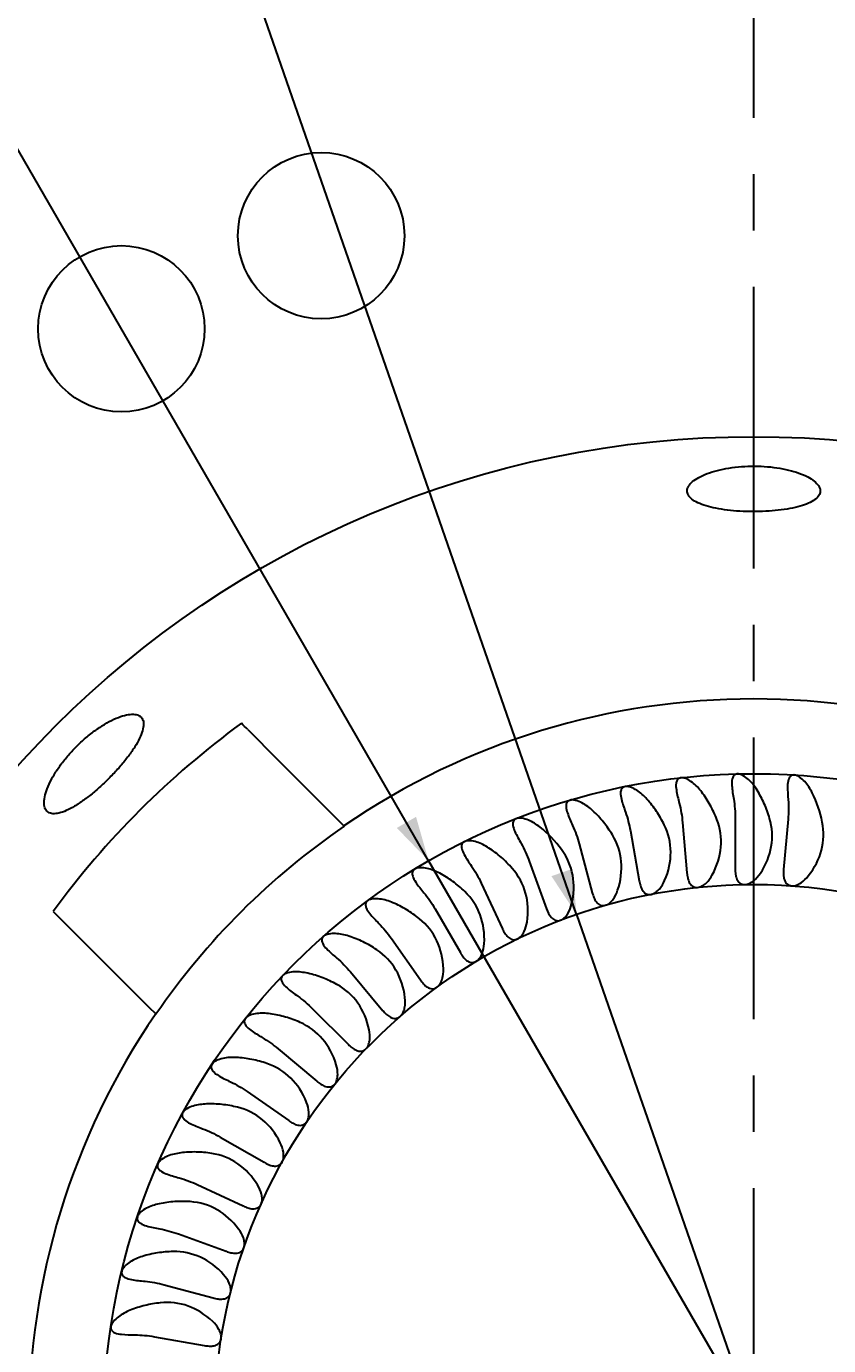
# Model space of a CAD drawing. Header units: millimetres. Extents: x 8 to 3888, y -9869 to 412.
# Drawn here: x 91.1 to 127.3, y 205.3 to 264.8 of the extents above; entities that cross this region are included whole.
import ezdxf

# ---------------------------------------------------------------- set-up
doc = ezdxf.new("R2010")
doc.units = ezdxf.units.MM
doc.linetypes.add('CENTERX2', pattern=[20.32, 12.7, -2.54, 2.54, -2.54])
doc.layers.add('CENTERLINE', color=4, linetype='CENTERX2')
doc.layers.add('DIMENSIONS', color=2, linetype='Continuous')
doc.layers.add('OUTLINE', color=7, linetype='Continuous', lineweight=25)
doc.styles.add('SLDTEXTSTYLE0', font='TXT', dxfattribs={"width": 0.75})
doc.dimstyles.new('SLDDIMSTYLE0', dxfattribs={"dimtxt": 3.5, "dimasz": 2, "dimexe": 0, "dimexo": 0.0625, "dimgap": 0.875, "dimtad": 1, "dimdec": 1, "dimrnd": 1e-09, "dimzin": 12, "dimdsep": 46, "dimtxsty": 'SLDTEXTSTYLE0', "dimblk1": 'NONE', "dimsah": 1, "dimcen": 0, "dimadec": 0, "dimazin": 3, "dimtfac": 1, "dimtdec": 1, "dimtmove": 0, "dimatfit": 3, "dimldrblk": 'NONE', "dimfxl": 0, "dimfrac": 2, "dimtolj": 1, "dimtzin": 12, "dimarcsym": 0})

# ---------------------------------------------------------------- blocks, each defined once
blk = doc.blocks.new('_D')
at = {"layer": 'DIMENSIONS'}
for q in [(95.068, 284.694), (131.896, 178.797)]:
    blk.add_line((115.927, 224.716), q, dxfattribs=at)
blk.add_solid([(115.927, 224.716), (115.742, 226.77), (114.797, 226.441)], dxfattribs=at)
at = {"layer": 'DIMENSIONS', "char_height": 3.5, "attachment_point": 1, "rotation": 289.17659, "style": 'SLDTEXTSTYLE0'}
for s, insert in [('%%c', (99.849, 284.676)), ('48,6', (101.574, 279.715))]:
    blk.add_mtext(s, dxfattribs=dict(at, insert=insert))
blk = doc.blocks.new('_None')
blk = doc.blocks.new('_D_1')
at = {"layer": 'DIMENSIONS'}
for q in [(78.937, 279.654), (138.563, 176.38)]:
    blk.add_line((109.26, 227.133), q, dxfattribs=at)
blk.add_solid([(109.26, 227.133), (108.693, 229.115), (107.827, 228.615)], dxfattribs=at)
at = {"layer": 'DIMENSIONS', "char_height": 3.5, "attachment_point": 1, "rotation": 300, "style": 'SLDTEXTSTYLE0'}
for s, insert in [('%%c', (83.637, 280.534)), ('58,6', (86.263, 275.986))]:
    blk.add_mtext(s, dxfattribs=dict(at, insert=insert))

msp = doc.modelspace()

# ---------------------------------------------------------------- linework, layer by layer
at = {"layer": 'CENTERLINE'}
msp.add_line((123.91153, 118.38715), (123.91153, 279.77333), dxfattribs=at)
at = {"layer": 'OUTLINE'}
for p, q in [((123.08016, 229.03909), (123.08016, 226.75979)), ((118.35522, 228.48024), (118.75102, 226.23557)), ((120.70549, 228.86281), (120.90414, 226.59219)), ((125.46115, 229.00773), (125.2625, 226.7371)), ((116.04724, 227.89428), (116.63717, 225.69265)), ((113.79911, 227.1094), (114.57868, 224.96756)), ((111.62794, 226.13157), (112.59122, 224.06583)), ((109.55026, 224.96823), (110.68991, 222.9943)), ((107.58188, 223.62824), (108.88923, 221.76115)), ((105.73777, 222.12179), (107.20288, 220.37574)), ((104.03198, 220.46035), (105.64369, 218.84864)), ((102.47748, 218.65655), (104.22353, 217.19145)), ((101.08611, 216.72415), (102.9532, 215.41679)), ((99.86846, 214.67782), (101.84239, 213.53817)), ((98.83378, 212.53316), (100.89953, 211.56989)), ((97.98997, 210.30648), (100.13181, 209.52692)), ((97.34343, 208.01474), (99.54506, 207.42481)), ((96.89909, 205.67536), (99.14376, 205.27956))]:
    msp.add_line(p, q, dxfattribs=at)
for centre, radius in [((104.41638, 255.31901), 3.75), ((95.41153, 251.11998), 3.75), ((123.91153, 201.75653), 44.5), ((123.91153, 201.75653), 29.30238), ((123.91153, 201.75653), 24.30871)]:
    msp.add_circle(centre, radius, dxfattribs=at)
for radius, start, end in [(32.675, 55.5810722, 124.4189278), (39.11946, 126.1773589, 143.8226411), (32.65625, 124.4127828, 145.5872172), (32.675, 145.5810722, 214.4189278)]:
    msp.add_arc((123.91153, 201.75653), radius, start, end, dxfattribs=at)
for centre, major_axis in [((119.15676, 228.25175), (-5.58614, 0)), ((114.62814, 227.02357), (-5.50128, -0.97002)), ((116.86564, 227.73653), (-5.56489, -0.48686)), ((121.48406, 228.56534), (-5.56489, 0.48686)), ((112.4613, 226.11833), (-5.3958, -1.4458)), ((110.3816, 225.02767), (-5.24926, -1.91057)), ((108.40488, 223.7599), (-5.06277, -2.36081)), ((106.54616, 222.32468), (-4.83774, -2.79307)), ((104.81961, 220.73292), (-4.5759, -3.20408)), ((103.23836, 218.99674), (-4.27923, -3.5907)), ((101.81445, 217.12935), (-3.95, -3.95)), ((100.5587, 215.14497), (-3.5907, -4.27923)), ((99.48069, 213.05869), (-3.20408, -4.5759)), ((98.58861, 210.88639), (-2.79307, -4.83774)), ((97.88925, 208.64461), (-2.36081, -5.06277)), ((97.38794, 206.35041), (-1.91057, -5.24926)), ((97.08848, 204.02124), (-1.4458, -5.3958)), ((96.99317, 201.67484), (-0.97002, -5.50128))]:
    msp.add_ellipse(centre, major_axis=major_axis, ratio=0.70710678, start_param=2.70188696, end_param=3.34309157, dxfattribs=at)
for points, knots in [([(125.95379, 244.61203), (125.80865, 244.66432), (125.6527, 244.71075), (125.32003, 244.79172), (125.14122, 244.82654), (124.77258, 244.88132), (124.58362, 244.90137), (124.19645, 244.92655), (123.99703, 244.93152), (123.60577, 244.92572), (123.41194, 244.91518), (123.02795, 244.87863), (122.84084, 244.85277), (122.4855, 244.78804), (122.31461, 244.7487), (121.9947, 244.65803), (121.84828, 244.6076), (121.5818, 244.49744), (121.4608, 244.437), (121.25498, 244.31176), (121.16914, 244.24675), (121.03184, 244.1125), (120.98102, 244.04336), (120.91871, 243.90718), (120.90633, 243.83939), (120.92064, 243.70457), (120.94717, 243.6396), (121.03722, 243.51475), (121.10172, 243.45418), (121.26542, 243.34105), (121.36376, 243.2887), (121.59303, 243.19169), (121.72522, 243.14685), (122.01182, 243.0681), (122.16719, 243.03364), (122.50263, 242.97404), (122.68062, 242.9494), (123.04677, 242.91093), (123.23758, 242.8968), (123.62762, 242.87923), (123.82291, 242.87591), (124.214, 242.87978), (124.41189, 242.88717), (124.79379, 242.91244), (124.97864, 242.9302), (125.33608, 242.97649), (125.5083, 243.00514), (125.82532, 243.07154), (125.97222, 243.1095), (126.24194, 243.19606), (126.36084, 243.24345), (126.56626, 243.34619), (126.65377, 243.40227), (126.79128, 243.52049), (126.84125, 243.58216), (126.90412, 243.71084), (126.91662, 243.77842), (126.90259, 243.91349), (126.87664, 243.98156), (126.78613, 244.11857), (126.72171, 244.18671), (126.47827, 244.38322), (126.24407, 244.50746), (125.95379, 244.61203)], [0, 0, 0, 0, 0.03125, 0.03125, 0.0625, 0.0625, 0.09375, 0.09375, 0.125, 0.125, 0.15625, 0.15625, 0.1875, 0.1875, 0.21875, 0.21875, 0.25, 0.25, 0.28125, 0.28125, 0.3125, 0.3125, 0.34375, 0.34375, 0.375, 0.375, 0.40625, 0.40625, 0.4375, 0.4375, 0.46875, 0.46875, 0.5, 0.5, 0.53125, 0.53125, 0.5625, 0.5625, 0.59375, 0.59375, 0.625, 0.625, 0.65625, 0.65625, 0.6875, 0.6875, 0.71875, 0.71875, 0.75, 0.75, 0.78125, 0.78125, 0.8125, 0.8125, 0.84375, 0.84375, 0.875, 0.875, 0.90625, 0.90625, 0.9375, 0.9375, 1, 1, 1, 1]), ([(94.53375, 233.21628), (94.38444, 233.12141), (94.23541, 233.01681), (93.93823, 232.7886), (93.78848, 232.66348), (93.49892, 232.40075), (93.35953, 232.2638), (93.09145, 231.97878), (92.96221, 231.82977), (92.72555, 231.53328), (92.61663, 231.38435), (92.41772, 231.08538), (92.32951, 230.93776), (92.17876, 230.65374), (92.1151, 230.51522), (92.01442, 230.25245), (91.97805, 230.1303), (91.93208, 229.90448), (91.92268, 229.79995), (91.93179, 229.61814), (91.94987, 229.54003), (92.01304, 229.40982), (92.05843, 229.35824), (92.1726, 229.28603), (92.24166, 229.26457), (92.40486, 229.25197), (92.49648, 229.26107), (92.69866, 229.30842), (92.81065, 229.34731), (93.0486, 229.4526), (93.17379, 229.51838), (93.43701, 229.67546), (93.57606, 229.76766), (93.85606, 229.96986), (93.99829, 230.08052), (94.28769, 230.32101), (94.43289, 230.44933), (94.71651, 230.71442), (94.85704, 230.85312), (95.12975, 231.13756), (95.25931, 231.28047), (95.50507, 231.56781), (95.62235, 231.71379), (95.8342, 231.99699), (95.9295, 232.13486), (96.09829, 232.40359), (96.17134, 232.53417), (96.28844, 232.77737), (96.33353, 232.89157), (96.39525, 233.10506), (96.41092, 233.20124), (96.41246, 233.37234), (96.39803, 233.44812), (96.33898, 233.57432), (96.29493, 233.62462), (96.17815, 233.69992), (96.10453, 233.72478), (95.93428, 233.74634), (95.83729, 233.7436), (95.61944, 233.7102), (95.49968, 233.67946), (95.12002, 233.54824), (94.83238, 233.40603), (94.53375, 233.21628)], [0, 0, 0, 0, 0.03125, 0.03125, 0.0625, 0.0625, 0.09375, 0.09375, 0.125, 0.125, 0.15625, 0.15625, 0.1875, 0.1875, 0.21875, 0.21875, 0.25, 0.25, 0.28125, 0.28125, 0.3125, 0.3125, 0.34375, 0.34375, 0.375, 0.375, 0.40625, 0.40625, 0.4375, 0.4375, 0.46875, 0.46875, 0.5, 0.5, 0.53125, 0.53125, 0.5625, 0.5625, 0.59375, 0.59375, 0.625, 0.625, 0.65625, 0.65625, 0.6875, 0.6875, 0.71875, 0.71875, 0.75, 0.75, 0.78125, 0.78125, 0.8125, 0.8125, 0.84375, 0.84375, 0.875, 0.875, 0.90625, 0.90625, 0.9375, 0.9375, 1, 1, 1, 1]), ([(121.57232, 230.22706), (121.4478, 230.3901), (121.3077, 230.5416), (121.06572, 230.72793), (120.97874, 230.78417), (120.83662, 230.84535), (120.78727, 230.86192), (120.68328, 230.87942), (120.62888, 230.87997), (120.52878, 230.84722), (120.48648, 230.81187), (120.43375, 230.7242), (120.42109, 230.67478), (120.40137, 230.52665), (120.41113, 230.4258), (120.45547, 230.12675), (120.508, 229.92999), (120.55862, 229.73051)], [0, 0, 0, 0, 0.25, 0.25, 0.375, 0.375, 0.4375, 0.4375, 0.5, 0.5, 0.5625, 0.5625, 0.625, 0.625, 0.75, 0.75, 1, 1, 1, 1]), ([(124.0626, 230.3226), (123.95345, 230.49478), (123.82721, 230.65809), (123.6022, 230.86521), (123.52029, 230.92898), (123.38426, 231.00233), (123.33589, 231.02343), (123.23416, 231.04988), (123.17978, 231.05527), (123.07701, 231.03134), (123.03174, 230.99955), (122.97218, 230.91788), (122.95497, 230.8696), (122.92221, 230.72358), (122.92315, 230.62226), (122.94106, 230.32177), (122.97651, 230.11892), (123.00947, 229.91628)], [0, 0, 0, 0, 0.25, 0.25, 0.375, 0.375, 0.4375, 0.4375, 0.5, 0.5, 0.5625, 0.5625, 0.625, 0.625, 0.75, 0.75, 1, 1, 1, 1]), ([(126.55172, 230.20073), (126.45854, 230.38071), (126.34697, 230.55461), (126.14185, 230.77993), (126.0674, 230.84966), (125.93701, 230.936), (125.89139, 230.96105), (125.79183, 230.99701), (125.73815, 231.0074), (125.63346, 230.99336), (125.58545, 230.96638), (125.51776, 230.88974), (125.49638, 230.8432), (125.45063, 230.70016), (125.44277, 230.59969), (125.43431, 230.29627), (125.45197, 230.09304), (125.46718, 229.88775)], [0, 0, 0, 0, 0.25, 0.25, 0.375, 0.375, 0.4375, 0.4375, 0.5, 0.5, 0.5625, 0.5625, 0.625, 0.625, 0.75, 0.75, 1, 1, 1, 1]), ([(119.09986, 229.91485), (118.96263, 230.06529), (118.80991, 230.20423), (118.5527, 230.369), (118.4613, 230.41754), (118.31378, 230.46649), (118.26313, 230.47865), (118.15972, 230.48721), (118.10456, 230.48334), (118.00724, 230.44244), (117.96799, 230.40372), (117.92289, 230.31282), (117.91421, 230.26226), (117.90702, 230.11289), (117.92557, 230.0127), (117.99537, 229.71962), (118.06545, 229.52619), (118.13328, 229.33183)], [0, 0, 0, 0, 0.25, 0.25, 0.375, 0.375, 0.4375, 0.4375, 0.5, 0.5, 0.5625, 0.5625, 0.625, 0.625, 0.75, 0.75, 1, 1, 1, 1]), ([(122.24903, 229.00108), (122.16435, 229.2204), (122.06633, 229.43343), (121.84029, 229.84558), (121.7122, 230.04392), (121.57232, 230.22706)], [0, 0, 0, 0, 0.5, 0.5, 1, 1, 1, 1]), ([(124.62988, 229.0423), (124.56414, 229.26987), (124.48366, 229.49366), (124.29538, 229.92089), (124.18708, 230.12622), (124.0626, 230.3226)], [0, 0, 0, 0, 0.5, 0.5, 1, 1, 1, 1]), ([(116.66401, 229.38833), (116.51476, 229.52572), (116.35055, 229.65084), (116.08091, 229.79235), (115.98529, 229.83289), (115.83562, 229.86884), (115.78447, 229.87684), (115.67876, 229.87681), (115.62497, 229.86846), (115.53115, 229.82002), (115.49482, 229.77839), (115.45691, 229.68321), (115.45265, 229.6323), (115.45823, 229.48252), (115.48546, 229.38413), (115.58079, 229.09731), (115.66698, 228.91196), (115.75192, 228.72329)], [0, 0, 0, 0, 0.25, 0.25, 0.375, 0.375, 0.4375, 0.4375, 0.5, 0.5, 0.5625, 0.5625, 0.625, 0.625, 0.75, 0.75, 1, 1, 1, 1]), ([(119.88084, 228.75251), (119.77744, 228.96345), (119.66118, 229.1673), (119.39943, 229.55906), (119.25506, 229.74471), (119.09986, 229.91485)], [0, 0, 0, 0, 0.5, 0.5, 1, 1, 1, 1]), ([(114.28332, 228.65152), (114.12059, 228.77697), (113.94779, 228.88619), (113.664, 229.00436), (113.5653, 229.03608), (113.41298, 229.05829), (113.36171, 229.06152), (113.25713, 229.05181), (113.20357, 229.03815), (113.11551, 228.9811), (113.08346, 228.93581), (113.05511, 228.83865), (113.05534, 228.78746), (113.07448, 228.6382), (113.10981, 228.54413), (113.22971, 228.26702), (113.33239, 228.08866), (113.43267, 227.90952)], [0, 0, 0, 0, 0.25, 0.25, 0.375, 0.375, 0.4375, 0.4375, 0.5, 0.5, 0.5625, 0.5625, 0.625, 0.625, 0.75, 0.75, 1, 1, 1, 1]), ([(117.54333, 228.29848), (117.42199, 228.49952), (117.2883, 228.69267), (116.99261, 229.061), (116.83339, 229.23242), (116.66401, 229.38833)], [0, 0, 0, 0, 0.5, 0.5, 1, 1, 1, 1]), ([(115.75192, 228.72329), (115.81189, 228.5901), (115.86725, 228.45252), (115.96575, 228.17582), (116.00931, 228.03585), (116.04724, 227.89428)], [0, 0, 0, 0, 0.5, 0.5, 1, 1, 1, 1]), ([(111.9759, 227.71003), (111.80443, 227.81981), (111.62081, 227.91456), (111.32974, 228.00711), (111.22854, 228.03033), (111.07426, 228.0394), (111.02169, 228.03811), (110.91845, 228.01926), (110.86745, 228.00166), (110.78354, 227.93646), (110.75591, 227.88895), (110.73602, 227.78927), (110.7408, 227.7383), (110.7726, 227.59227), (110.81647, 227.50026), (110.95979, 227.23527), (111.07715, 227.06716), (111.19316, 226.89671)], [0, 0, 0, 0, 0.25, 0.25, 0.375, 0.375, 0.4375, 0.4375, 0.5, 0.5, 0.5625, 0.5625, 0.625, 0.625, 0.75, 0.75, 1, 1, 1, 1]), ([(113.03111, 226.78942), (112.87672, 226.96632), (112.71015, 227.13464), (112.35507, 227.44574), (112.16983, 227.58587), (111.9759, 227.71003)], [0, 0, 0, 0, 0.5, 0.5, 1, 1, 1, 1]), ([(109.75932, 226.57101), (109.57888, 226.66546), (109.38765, 226.74386), (109.08956, 226.81068), (108.98667, 226.82498), (108.83221, 226.82052), (108.77988, 226.81463), (108.67867, 226.7868), (108.62934, 226.76474), (108.55149, 226.69227), (108.52827, 226.64248), (108.51729, 226.54169), (108.52651, 226.49128), (108.57097, 226.34861), (108.62265, 226.26088), (108.78842, 226.00956), (108.92031, 225.85191), (109.05045, 225.69256)], [0, 0, 0, 0, 0.25, 0.25, 0.375, 0.375, 0.4375, 0.4375, 0.5, 0.5, 0.5625, 0.5625, 0.625, 0.625, 0.75, 0.75, 1, 1, 1, 1]), ([(123.08016, 226.75979), (123.08016, 226.68424), (123.08333, 226.60864), (123.09824, 226.49508), (123.10493, 226.4572), (123.12363, 226.38135), (123.13612, 226.3425), (123.18119, 226.2377), (123.2253, 226.17317), (123.34824, 226.08301), (123.42474, 226.06114), (123.577, 226.06244), (123.65158, 226.08321), (123.79016, 226.14576), (123.85327, 226.18684), (124.03062, 226.32903), (124.12794, 226.44471), (124.21153, 226.57034)], [0, 0, 0, 0, 0.125, 0.125, 0.1875, 0.1875, 0.25, 0.25, 0.375, 0.375, 0.5, 0.5, 0.625, 0.625, 0.75, 0.75, 1, 1, 1, 1]), ([(125.2625, 226.7371), (125.25592, 226.66187), (125.25249, 226.5863), (125.25744, 226.47189), (125.26079, 226.43358), (125.27281, 226.3564), (125.28176, 226.31698), (125.31743, 226.20864), (125.35559, 226.14051), (125.47038, 226.03959), (125.54446, 226.01118), (125.69639, 225.99906), (125.77257, 226.01325), (125.91599, 226.0634), (125.98249, 226.09881), (126.17184, 226.22514), (126.27871, 226.33173), (126.37305, 226.44977)], [0, 0, 0, 0, 0.125, 0.125, 0.1875, 0.1875, 0.25, 0.25, 0.375, 0.375, 0.5, 0.5, 0.625, 0.625, 0.75, 0.75, 1, 1, 1, 1]), ([(110.89075, 225.74588), (110.72147, 225.90871), (110.53989, 226.0626), (110.15998, 226.34081), (109.96344, 226.46416), (109.75932, 226.57101)], [0, 0, 0, 0, 0.5, 0.5, 1, 1, 1, 1]), ([(118.75102, 226.23557), (118.76422, 226.16072), (118.78076, 226.08595), (118.82636, 225.94145), (118.85565, 225.87039), (118.93822, 225.74242), (118.99227, 225.68573), (119.12974, 225.61613), (119.20817, 225.60728), (119.35905, 225.63411), (119.42925, 225.66743), (119.55497, 225.75257), (119.61056, 225.80423), (119.76154, 225.97575), (119.83729, 226.10652), (119.8981, 226.24546)], [0, 0, 0, 0, 0.125, 0.125, 0.25, 0.25, 0.375, 0.375, 0.5, 0.5, 0.625, 0.625, 0.75, 0.75, 1, 1, 1, 1]), ([(120.90414, 226.59219), (120.91069, 226.51731), (120.92039, 226.44283), (120.95276, 226.29552), (120.97566, 226.22161), (121.04641, 226.08635), (121.09555, 226.02462), (121.22473, 225.94322), (121.30362, 225.92661), (121.45571, 225.9396), (121.52905, 225.9666), (121.66158, 226.04003), (121.72262, 226.08746), (121.88684, 226.24386), (121.97558, 226.36995), (122.04772, 226.50207)], [0, 0, 0, 0, 0.125, 0.125, 0.25, 0.25, 0.375, 0.375, 0.5, 0.5, 0.625, 0.625, 0.75, 0.75, 1, 1, 1, 1]), ([(116.63717, 225.69265), (116.65679, 225.6194), (116.67965, 225.54664), (116.73799, 225.40588), (116.77366, 225.33739), (116.86648, 225.21794), (116.92542, 225.16598), (117.06803, 225.10869), (117.1473, 225.10659), (117.29527, 225.14646), (117.36231, 225.18577), (117.48014, 225.28154), (117.53102, 225.33785), (117.66649, 225.52189), (117.73055, 225.65876), (117.77902, 225.80248)], [0, 0, 0, 0, 0.125, 0.125, 0.25, 0.25, 0.375, 0.375, 0.5, 0.5, 0.625, 0.625, 0.75, 0.75, 1, 1, 1, 1]), ([(107.65045, 225.24313), (107.46189, 225.32174), (107.26515, 225.383), (106.96143, 225.4236), (106.85806, 225.42883), (106.70415, 225.41074), (106.65251, 225.40023), (106.55398, 225.36337), (106.50663, 225.3366), (106.43647, 225.25811), (106.41766, 225.20602), (106.41586, 225.10501), (106.42946, 225.05565), (106.48655, 224.91706), (106.54525, 224.83496), (106.73237, 224.59899), (106.87773, 224.45321), (107.02083, 224.30625)], [0, 0, 0, 0, 0.25, 0.25, 0.375, 0.375, 0.4375, 0.4375, 0.5, 0.5, 0.5625, 0.5625, 0.625, 0.625, 0.75, 0.75, 1, 1, 1, 1]), ([(108.84949, 224.51975), (108.66652, 224.66733), (108.47148, 224.80525), (108.06968, 225.04868), (107.8633, 225.15441), (107.65045, 225.24313)], [0, 0, 0, 0, 0.5, 0.5, 1, 1, 1, 1]), ([(114.57868, 224.96756), (114.63039, 224.82549), (114.69277, 224.68324), (114.84723, 224.51566), (114.91178, 224.46827), (115.05667, 224.42377), (115.13751, 224.42821), (115.28069, 224.4802), (115.34453, 224.52529), (115.45347, 224.63056), (115.5001, 224.69217), (115.61807, 224.88556), (115.67116, 225.03036), (115.70661, 225.17649)], [0, 0, 0, 0, 0.25, 0.25, 0.375, 0.375, 0.5, 0.5, 0.625, 0.625, 0.75, 0.75, 1, 1, 1, 1]), ([(107.02083, 224.30625), (107.1218, 224.20257), (107.2192, 224.09425), (107.40662, 223.86799), (107.49714, 223.74925), (107.58188, 223.62824)], [0, 0, 0, 0, 0.5, 0.5, 1, 1, 1, 1]), ([(112.59122, 224.06583), (112.62331, 223.99701), (112.6585, 223.92933), (112.73968, 223.80185), (112.78625, 223.7408), (112.89913, 223.63831), (112.96603, 223.59752), (113.11579, 223.5656), (113.1948, 223.57714), (113.33338, 223.64169), (113.39279, 223.69198), (113.49276, 223.80726), (113.53292, 223.87133), (113.6344, 224.07598), (113.67388, 224.22232), (113.69665, 224.37227)], [0, 0, 0, 0, 0.125, 0.125, 0.25, 0.25, 0.375, 0.375, 0.5, 0.5, 0.625, 0.625, 0.75, 0.75, 1, 1, 1, 1]), ([(105.66534, 223.73652), (105.46878, 223.79898), (105.26862, 223.84248), (104.96139, 223.85624), (104.85777, 223.85225), (104.70634, 223.82054), (104.65614, 223.80555), (104.5615, 223.76006), (104.51684, 223.72933), (104.45375, 223.64382), (104.4403, 223.59083), (104.44785, 223.48993), (104.46586, 223.44211), (104.5347, 223.30985), (104.60077, 223.2326), (104.80743, 223.01439), (104.96411, 222.8825), (105.11977, 222.74832)], [0, 0, 0, 0, 0.25, 0.25, 0.375, 0.375, 0.4375, 0.4375, 0.5, 0.5, 0.5625, 0.5625, 0.625, 0.625, 0.75, 0.75, 1, 1, 1, 1]), ([(106.92286, 223.12039), (106.72753, 223.25159), (106.52079, 223.37218), (106.10009, 223.57925), (105.88536, 223.6666), (105.66534, 223.73652)], [0, 0, 0, 0, 0.5, 0.5, 1, 1, 1, 1]), ([(110.68991, 222.9943), (110.72788, 222.92855), (110.76885, 222.86416), (110.86087, 222.74421), (110.9126, 222.68745), (111.03397, 222.59521), (111.10418, 222.56043), (111.25608, 222.54171), (111.33383, 222.5601), (111.46624, 222.63648), (111.52102, 222.69175), (111.61058, 222.81534), (111.645, 222.88266), (111.72823, 223.09531), (111.75482, 223.24461), (111.76443, 223.39592)], [0, 0, 0, 0, 0.125, 0.125, 0.25, 0.25, 0.375, 0.375, 0.5, 0.5, 0.625, 0.625, 0.75, 0.75, 1, 1, 1, 1]), ([(103.81909, 222.06261), (103.6197, 222.10729), (103.41555, 222.13346), (103.10905, 222.12069), (103.00672, 222.10787), (102.85903, 222.06368), (102.80987, 222.04437), (102.71978, 221.9916), (102.6773, 221.95706), (102.62108, 221.86717), (102.61146, 221.81338), (102.62693, 221.71284), (102.64887, 221.66663), (102.72872, 221.54031), (102.80142, 221.46886), (103.02678, 221.26884), (103.19435, 221.15118), (103.36172, 221.03063)], [0, 0, 0, 0, 0.25, 0.25, 0.375, 0.375, 0.4375, 0.4375, 0.5, 0.5, 0.5625, 0.5625, 0.625, 0.625, 0.75, 0.75, 1, 1, 1, 1]), ([(105.12553, 221.55843), (104.91782, 221.67303), (104.70331, 221.77405), (104.26821, 221.943), (104.04632, 222.0117), (103.81909, 222.06261)], [0, 0, 0, 0, 0.5, 0.5, 1, 1, 1, 1]), ([(108.88923, 221.76115), (108.93278, 221.69896), (108.97924, 221.63835), (109.08142, 221.52682), (109.13792, 221.47478), (109.26685, 221.39352), (109.33986, 221.36502), (109.49265, 221.35963), (109.5686, 221.38475), (109.6938, 221.47237), (109.74355, 221.53218), (109.82203, 221.66316), (109.85043, 221.73323), (109.91478, 221.95221), (109.92827, 222.10339), (109.92466, 222.25489)], [0, 0, 0, 0, 0.125, 0.125, 0.25, 0.25, 0.375, 0.375, 0.5, 0.5, 0.625, 0.625, 0.75, 0.75, 1, 1, 1, 1]), ([(107.20288, 220.37574), (107.25167, 220.3176), (107.30327, 220.26122), (107.41486, 220.15897), (107.47571, 220.11206), (107.6112, 220.0424), (107.68646, 220.0204), (107.8389, 220.02835), (107.91253, 220.06003), (108.02956, 220.1582), (108.07389, 220.22208), (108.1407, 220.35951), (108.16287, 220.43177), (108.20785, 220.65538), (108.20812, 220.80734), (108.19133, 220.95785)], [0, 0, 0, 0, 0.125, 0.125, 0.25, 0.25, 0.375, 0.375, 0.5, 0.5, 0.625, 0.625, 0.75, 0.75, 1, 1, 1, 1]), ([(102.12576, 220.23417), (101.92369, 220.26124), (101.71783, 220.26949), (101.4147, 220.23037), (101.31352, 220.20878), (101.16947, 220.15168), (101.12255, 220.1283), (101.03808, 220.06865), (100.99868, 220.03099), (100.94963, 219.93641), (100.94436, 219.88203), (100.96814, 219.78279), (100.99392, 219.73861), (101.0844, 219.61939), (101.16312, 219.55445), (101.40537, 219.3745), (101.58249, 219.27195), (101.76007, 219.16625)], [0, 0, 0, 0, 0.25, 0.25, 0.375, 0.375, 0.4375, 0.4375, 0.5, 0.5, 0.5625, 0.5625, 0.625, 0.625, 0.75, 0.75, 1, 1, 1, 1]), ([(103.47117, 219.84577), (103.25434, 219.9418), (103.03166, 220.0238), (102.58347, 220.15419), (102.35647, 220.20327), (102.12576, 220.23417)], [0, 0, 0, 0, 0.5, 0.5, 1, 1, 1, 1]), ([(105.64369, 218.84864), (105.69735, 218.79497), (105.75372, 218.74327), (105.8739, 218.65106), (105.93865, 218.60964), (106.0797, 218.5521), (106.15653, 218.53663), (106.30903, 218.55839), (106.37839, 218.59608), (106.48667, 218.70459), (106.52507, 218.77216), (106.57925, 218.91401), (106.59518, 218.98824), (106.62049, 219.21535), (106.60753, 219.36599), (106.57765, 219.51468)], [0, 0, 0, 0, 0.125, 0.125, 0.25, 0.25, 0.375, 0.375, 0.5, 0.5, 0.625, 0.625, 0.75, 0.75, 1, 1, 1, 1]), ([(100.59823, 218.2651), (100.3946, 218.27446), (100.18815, 218.26469), (99.88942, 218.19913), (99.79003, 218.16852), (99.65197, 218.09911), (99.60697, 218.07158), (99.52692, 218.00325), (99.49134, 217.96174), (99.45217, 217.86339), (99.45252, 217.80811), (99.48566, 217.71245), (99.51549, 217.67068), (99.61657, 217.56023), (99.70035, 217.50284), (99.95625, 217.34565), (100.14193, 217.2587), (100.32701, 217.16938)], [0, 0, 0, 0, 0.25, 0.25, 0.375, 0.375, 0.4375, 0.4375, 0.5, 0.5, 0.5625, 0.5625, 0.625, 0.625, 0.75, 0.75, 1, 1, 1, 1]), ([(101.97237, 217.99544), (101.7493, 218.07176), (101.52321, 218.13348), (101.064, 218.22493), (100.82901, 218.25451), (100.59823, 218.2651)], [0, 0, 0, 0, 0.5, 0.5, 1, 1, 1, 1]), ([(104.22353, 217.19145), (104.28164, 217.14268), (104.34233, 217.09606), (104.47018, 217.01463), (104.53831, 216.97902), (104.68381, 216.93403), (104.76168, 216.92533), (104.91169, 216.96032), (104.97752, 217.00396), (105.07588, 217.12147), (105.10825, 217.19213), (105.14985, 217.33818), (105.15923, 217.41347), (105.16465, 217.64197), (105.13862, 217.79081), (105.09588, 217.93636)], [0, 0, 0, 0, 0.125, 0.125, 0.25, 0.25, 0.375, 0.375, 0.5, 0.5, 0.625, 0.625, 0.75, 0.75, 1, 1, 1, 1]), ([(99.24812, 216.1704), (99.04314, 216.16191), (98.83887, 216.13387), (98.54964, 216.04355), (98.45591, 216.00591), (98.32309, 215.92479), (98.28057, 215.89372), (98.20603, 215.81909), (98.1736, 215.77461), (98.14179, 215.67409), (98.14574, 215.61885), (98.18624, 215.52519), (98.2193, 215.48604), (98.3299, 215.38363), (98.4171, 215.33438), (98.68912, 215.19808), (98.881, 215.12815), (99.07344, 215.0552)], [0, 0, 0, 0, 0.25, 0.25, 0.375, 0.375, 0.4375, 0.4375, 0.5, 0.5, 0.5625, 0.5625, 0.625, 0.625, 0.75, 0.75, 1, 1, 1, 1]), ([(100.64054, 216.02153), (100.41249, 216.07791), (100.18159, 216.11988), (99.71315, 216.17119), (99.47822, 216.17992), (99.24812, 216.1704)], [0, 0, 0, 0, 0.5, 0.5, 1, 1, 1, 1]), ([(102.95321, 215.41679), (103.01533, 215.37329), (103.07985, 215.33213), (103.2144, 215.26211), (103.28538, 215.23258), (103.43423, 215.20046), (103.5126, 215.19861), (103.65886, 215.24652), (103.72072, 215.29578), (103.80842, 215.4214), (103.83451, 215.49462), (103.86322, 215.64376), (103.866, 215.71953), (103.85147, 215.94769), (103.81259, 216.09359), (103.75732, 216.2349)], [0, 0, 0, 0, 0.125, 0.125, 0.25, 0.25, 0.375, 0.375, 0.5, 0.5, 0.625, 0.625, 0.75, 0.75, 1, 1, 1, 1]), ([(101.84239, 213.53817), (101.90786, 213.50037), (101.97513, 213.46532), (102.11355, 213.40778), (102.1848, 213.38474), (102.33651, 213.36456), (102.41609, 213.36934), (102.55628, 213.42755), (102.61598, 213.48282), (102.69282, 213.61439), (102.71305, 213.69007), (102.72917, 213.84134), (102.72536, 213.91846), (102.69152, 214.14291), (102.63905, 214.28823), (102.57214, 214.42325)], [0, 0, 0, 0, 0.125, 0.125, 0.25, 0.25, 0.375, 0.375, 0.5, 0.5, 0.625, 0.625, 0.75, 0.75, 1, 1, 1, 1]), ([(98.08572, 213.96599), (97.88183, 213.93961), (97.68469, 213.89501), (97.40304, 213.77978), (97.31003, 213.73261), (97.18496, 213.64015), (97.1452, 213.60526), (97.07787, 213.52463), (97.04946, 213.47742), (97.02683, 213.37422), (97.03598, 213.31951), (97.08434, 213.23053), (97.12076, 213.19432), (97.23928, 213.10243), (97.33154, 213.06041), (97.61189, 212.94932), (97.81106, 212.89565), (98.0089, 212.83981)], [0, 0, 0, 0, 0.25, 0.25, 0.375, 0.375, 0.4375, 0.4375, 0.5, 0.5, 0.5625, 0.5625, 0.625, 0.625, 0.75, 0.75, 1, 1, 1, 1]), ([(99.48581, 213.93904), (99.25238, 213.97554), (99.01453, 213.99731), (98.54734, 214.00718), (98.31569, 213.99574), (98.08572, 213.96599)], [0, 0, 0, 0, 0.5, 0.5, 1, 1, 1, 1]), ([(100.89953, 211.56989), (100.96836, 211.53779), (101.03848, 211.50865), (101.18413, 211.46275), (101.25895, 211.44608), (101.4115, 211.44041), (101.48917, 211.45257), (101.62354, 211.52452), (101.67678, 211.58463), (101.74093, 211.72307), (101.75398, 211.79959), (101.75627, 211.95224), (101.74579, 212.02701), (101.69202, 212.24833), (101.62807, 212.38608), (101.54936, 212.5152)], [0, 0, 0, 0, 0.125, 0.125, 0.25, 0.25, 0.375, 0.375, 0.5, 0.5, 0.625, 0.625, 0.75, 0.75, 1, 1, 1, 1]), ([(98.51699, 211.76384), (98.28179, 211.77982), (98.04743, 211.78093), (97.58016, 211.7504), (97.34552, 211.71815), (97.11987, 211.66866)], [0, 0, 0, 0, 0.5, 0.5, 1, 1, 1, 1]), ([(97.11987, 211.66866), (96.91922, 211.62465), (96.7266, 211.56308), (96.45537, 211.42329), (96.36685, 211.36812), (96.25043, 211.26504), (96.21392, 211.22682), (96.15393, 211.14044), (96.12989, 211.09089), (96.11667, 210.98631), (96.1307, 210.9326), (96.18678, 210.84836), (96.22619, 210.81554), (96.3525, 210.73435), (96.44772, 210.70071), (96.73678, 210.61449), (96.93972, 210.57843), (97.1415, 210.54007)], [0, 0, 0, 0, 0.25, 0.25, 0.375, 0.375, 0.4375, 0.4375, 0.5, 0.5, 0.5625, 0.5625, 0.625, 0.625, 0.75, 0.75, 1, 1, 1, 1]), ([(100.13181, 209.52692), (100.20321, 209.50093), (100.27593, 209.47793), (100.42471, 209.445), (100.50046, 209.43491), (100.65303, 209.44253), (100.72934, 209.46137), (100.8571, 209.54488), (100.90478, 209.60927), (100.95667, 209.75285), (100.96298, 209.83028), (100.95198, 209.98238), (100.93503, 210.05596), (100.86211, 210.27198), (100.78653, 210.40337), (100.69678, 210.52526)], [0, 0, 0, 0, 0.125, 0.125, 0.25, 0.25, 0.375, 0.375, 0.5, 0.5, 0.625, 0.625, 0.75, 0.75, 1, 1, 1, 1]), ([(97.74142, 209.51248), (97.50493, 209.50789), (97.27123, 209.48846), (96.8094, 209.41743), (96.57911, 209.36509), (96.35793, 209.2959)], [0, 0, 0, 0, 0.5, 0.5, 1, 1, 1, 1]), ([(96.35793, 209.2959), (96.26148, 209.26573), (96.16684, 209.23094), (95.98172, 209.14964), (95.89035, 209.1027), (95.71824, 208.9942), (95.63725, 208.93347), (95.53046, 208.82212), (95.49692, 208.78091), (95.44364, 208.68991), (95.42327, 208.6387), (95.41722, 208.53288), (95.43482, 208.47998), (95.49713, 208.39967), (95.53923, 208.36992), (95.67208, 208.29911), (95.77035, 208.27363), (96.06668, 208.21246), (96.27275, 208.19418), (96.47783, 208.17349)], [0, 0, 0, 0, 0.125, 0.125, 0.25, 0.25, 0.375, 0.375, 0.4375, 0.4375, 0.5, 0.5, 0.5625, 0.5625, 0.625, 0.625, 0.75, 0.75, 1, 1, 1, 1]), ([(99.54506, 207.42481), (99.61843, 207.40515), (99.69323, 207.38853), (99.8436, 207.36878), (99.9204, 207.36532), (100.07123, 207.38609), (100.14548, 207.41118), (100.26648, 207.50626), (100.30773, 207.57372), (100.34713, 207.72175), (100.3466, 207.79946), (100.32254, 207.94941), (100.29924, 208.02154), (100.20755, 208.23095), (100.12114, 208.35473), (100.02087, 208.4686)], [0, 0, 0, 0, 0.125, 0.125, 0.25, 0.25, 0.375, 0.375, 0.5, 0.5, 0.625, 0.625, 0.75, 0.75, 1, 1, 1, 1]), ([(97.16503, 207.20209), (96.93103, 207.17703), (96.69999, 207.13747), (96.24422, 207.02604), (96.01897, 206.95354), (95.80568, 206.86575)], [0, 0, 0, 0, 0.5, 0.5, 1, 1, 1, 1]), ([(95.80568, 206.86575), (95.6181, 206.78855), (95.43819, 206.69459), (95.19336, 206.50834), (95.11735, 206.44013), (95.02011, 206.31814), (94.99112, 206.27478), (94.94683, 206.17983), (94.93139, 206.12642), (94.93571, 206.02154), (94.95835, 205.97066), (95.02786, 205.8968), (95.07242, 205.8711), (95.21067, 205.81274), (95.31085, 205.79594), (95.61066, 205.76108), (95.81715, 205.7608), (96.02295, 205.75807)], [0, 0, 0, 0, 0.25, 0.25, 0.375, 0.375, 0.4375, 0.4375, 0.5, 0.5, 0.5625, 0.5625, 0.625, 0.625, 0.75, 0.75, 1, 1, 1, 1]), ([(99.14376, 205.27956), (99.21805, 205.26646), (99.29288, 205.25649), (99.44485, 205.24973), (99.52228, 205.25293), (99.6711, 205.28675), (99.74309, 205.31853), (99.85436, 205.42246), (99.89054, 205.4946), (99.91682, 205.64454), (99.90962, 205.72229), (99.87284, 205.8691), (99.8428, 205.94022), (99.73431, 206.13889), (99.63554, 206.25716), (99.52679, 206.36085)], [0, 0, 0, 0, 0.125, 0.125, 0.25, 0.25, 0.375, 0.375, 0.5, 0.5, 0.625, 0.625, 0.75, 0.75, 1, 1, 1, 1])]:
    msp.add_open_spline(points, degree=3, knots=knots, dxfattribs=at)
for points in [[(101.10646, 233.04689), (101.00504, 233.1483), (100.90956, 233.24379), (100.81983, 233.33352)], [(101.10646, 233.04689), (102.55139, 231.60195), (103.99662, 230.15672), (105.44233, 228.71102)], [(120.55862, 229.73051), (120.63083, 229.4459), (120.67978, 229.15667), (120.70549, 228.86281)], [(123.00947, 229.91628), (123.05643, 229.62756), (123.08016, 229.33519), (123.08016, 229.03909)], [(125.46718, 229.88775), (125.48872, 229.59714), (125.48706, 229.30384), (125.46115, 229.00773)], [(127.00526, 228.87586), (126.91475, 229.33662), (126.76339, 229.79186), (126.55172, 230.20073)], [(118.13328, 229.33183), (118.23019, 229.05416), (118.30419, 228.76965), (118.35522, 228.48024)], [(105.45581, 228.69753), (105.45131, 228.70204), (105.44681, 228.70653), (105.44233, 228.71102)], [(115.25427, 227.64246), (114.97753, 228.02178), (114.64796, 228.37041), (114.28332, 228.65152)], [(113.43267, 227.90952), (113.57465, 227.65587), (113.69894, 227.38463), (113.79911, 227.1094)], [(111.19316, 226.89671), (111.35618, 226.65717), (111.50404, 226.39729), (111.62794, 226.13157)], [(109.05045, 225.69256), (109.23346, 225.46847), (109.40324, 225.22288), (109.55026, 224.96823)], [(92.33455, 224.84823), (92.42444, 224.75834), (92.52049, 224.66229), (92.62117, 224.56161)], [(96.95704, 220.22574), (95.51131, 221.67147), (94.06609, 223.11669), (92.62117, 224.56161)], [(105.11977, 222.74832), (105.3395, 222.55891), (105.54657, 222.34965), (105.73777, 222.12179)], [(103.36172, 221.03063), (103.59799, 220.86047), (103.82162, 220.67071), (104.03198, 220.46035)], [(96.95704, 220.22574), (96.96153, 220.22125), (96.96602, 220.21676), (96.97053, 220.21225)], [(101.76007, 219.16625), (102.01119, 219.01679), (102.25043, 218.84707), (102.47748, 218.65656)], [(100.32701, 217.16938), (100.59109, 217.04193), (100.84415, 216.89357), (101.08611, 216.72415)], [(99.07344, 215.0552), (99.34841, 214.95096), (99.61338, 214.82509), (99.86846, 214.67782)], [(98.0089, 212.83981), (98.29239, 212.7598), (98.56729, 212.65743), (98.83378, 212.53316)], [(97.1415, 210.54007), (97.43053, 210.48514), (97.71332, 210.40717), (97.98997, 210.30648)], [(96.47783, 208.17349), (96.76572, 208.14444), (97.05679, 208.09154), (97.34343, 208.01474)], [(96.02295, 205.75807), (96.31322, 205.75421), (96.60522, 205.72718), (96.89909, 205.67536)]]:
    msp.add_open_spline(points, degree=3, dxfattribs=at)

# ---------------------------------------------------------------- dimensions: what is measured, and where the dimension line sits
at = {"layer": 'DIMENSIONS'}
for p1, p2, picture, middle in [((131.89647, 178.7967), (115.92658, 224.71637), '_D', (97.90831, 276.52599)), ((138.56272, 176.37993), (109.26034, 227.13314), '_D_1', (83.26195, 272.16369))]:
    dim = msp.add_diameter_dim_2p(p1=p1, p2=p2, dimstyle='SLDDIMSTYLE0', dxfattribs=at)
    dim.commit()
    dim.dimension.update_dxf_attribs({"geometry": picture, "text_midpoint": middle, "dimtype": 163})

doc.saveas('drawing.dxf')
